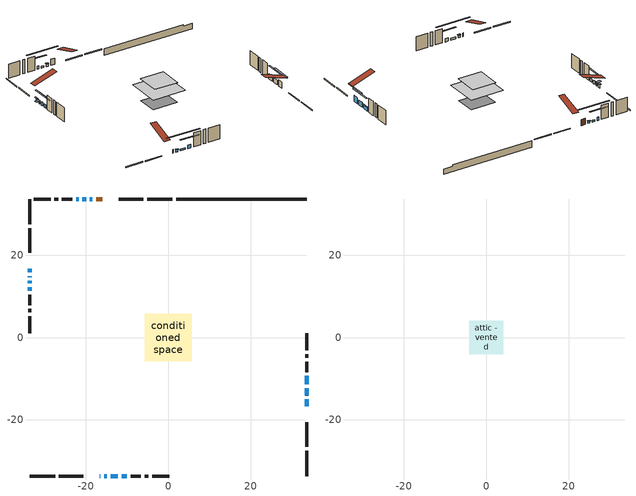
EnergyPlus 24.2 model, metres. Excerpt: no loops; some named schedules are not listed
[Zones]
conditioned space
 floor outside (Floor1 construction): -1.76,-1.76 -1.76,1.76 1.76,1.76 1.76,-1.76 z0.46
 floor adiabatic (AdiabaticFloorConstruction): -5.76,-5.76 -5.76,5.76 5.76,5.76 5.76,-5.76 z2.9
 floor foundation (Slab1 construction): -4.42,-3.5 -4.42,3.5 4.42,3.5 4.42,-3.5 z-1.83
 wall outside (RimJoist1 construction): 1,33.63 -5.14,33.63 / -33.63,-33.63 -27.49,-33.63 / -33.63,33.63 -33.63,27.49 / 33.63,-33.63 33.63,-27.49 z0.46:0.76
 wall outside (RimJoist2 construction): -6.07,33.63 -12.01,33.63 / -26.56,-33.63 -20.62,-33.63 / -33.63,26.56 -33.63,20.62 / 33.63,-26.56 33.63,-20.62 z0.46:0.76
 wall outside (AdiabaticWallConstruction 1): -15.97,33.63 -17.48,33.63 z0.46:2.49
 wall outside (AdiabaticWallConstruction): -16.66,-33.63 -16.46,-33.63 / -33.63,16.66 -33.63,15.8 / -33.63,13.74 -33.63,13.13 / -33.63,12.2 -33.63,11.33 z0.46:1.68; -18.41,33.63 -19.02,33.63 z0.46:1.22; -15.53,-33.63 -14.92,-33.63 z0.46:1.28; -33.63,14.87 -33.63,14.66 z0.46:1.38; -19.95,33.63 -20.84,33.63 / -13.99,-33.63 -12.21,-33.63 z0.46:1.07; 33.63,-16.66 33.63,-15.01 z0.46:2.54; 33.63,-14.08 33.63,-12.28 z0.46:2.09; -21.77,33.63 -22.38,33.63 z0.46:1.63; -11.28,-33.63 -10.08,-33.63 z0.46:1.53; 33.63,-11.35 33.63,-9.32 z0.46:1.73
 wall outside (Wall1 construction): -23.31,33.63 -25.83,33.63 / -9.16,-33.63 -6.63,-33.63 / -33.63,10.41 -33.63,7.88 / 33.63,-8.39 33.63,-5.86 z0.46:5.34
 wall outside (Wall2 construction): -26.76,33.63 -27.64,33.63 / -5.7,-33.63 -4.82,-33.63 / -33.63,6.95 -33.63,6.08 / 33.63,-4.93 33.63,-4.06 z0.46:5.34
 wall outside (Wall3 construction): -28.57,33.63 -32.7,33.63 / -3.9,-33.63 0.23,-33.63 / -33.63,5.15 -33.63,1.02 / 33.63,-3.13 33.63,1 z0.46:5.34
 wall foundation (FoundationWall1 construction): 1.93,33.63,-1.83 1.93,33.63,0.46 30.46,33.63,0.46 30.46,33.63,-0.05 33.63,33.63,-0.05 33.63,33.63,-1.83
 window (WindowConstruction 11): -16.66,-33.63 -16.46,-33.63 z0.46:1.68
 window (WindowConstruction 7): -18.41,33.63 -19.02,33.63 z0.46:1.22
 window (WindowConstruction 8): -15.53,-33.63 -14.92,-33.63 z0.46:1.27
 window (WindowConstruction 9): -33.63,16.66 -33.63,15.8 z0.46:1.68
 window (WindowConstruction 10): -33.63,14.87 -33.63,14.67 z0.46:1.37
 window (WindowConstruction 12): -19.95,33.63 -20.84,33.63 z0.46:1.07
 window (WindowConstruction 13): -13.99,-33.63 -12.21,-33.63 z0.46:1.07
 window (WindowConstruction): 33.63,-16.66 33.63,-15.01 z0.46:2.54
 window (WindowConstruction 1): 33.63,-14.08 33.63,-12.28 z0.46:2.08
 window (WindowConstruction 2): -21.77,33.63 -22.38,33.63 z0.46:1.63
 window (WindowConstruction 3): -11.28,-33.63 -10.09,-33.63 z0.46:1.53
 window (WindowConstruction 4): -33.63,13.74 -33.63,13.13 z0.46:1.68
 window (WindowConstruction 5): -33.63,12.2 -33.63,11.34 z0.46:1.68
 window (WindowConstruction 6): 33.63,-11.35 33.63,-9.32 z0.46:1.73
 door (Door): -15.97,33.63 -17.48,33.63 z0.46:2.49
 ceiling adiabatic (AdiabaticFloorConstruction): 5.76,-5.76 5.76,5.76 -5.76,5.76 -5.76,-5.76 z2.9
attic - vented
 floor to conditioned space (Floor2 construction Reversed): -4.09,-4.09 -4.09,4.09 4.09,4.09 4.09,-4.09 z5.34
 roof outside (Roof1 construction): -15.04,33.63,5.34 -15.04,25.66,7.99 -12.94,25.66,7.99 -12.94,33.63,5.34; -17.59,-33.63,5.34 -17.59,-25.66,7.99 -19.69,-25.66,7.99 -19.69,-33.63,5.34; -33.63,17.59,5.34 -25.66,17.59,7.99 -25.66,19.69,7.99 -33.63,19.69,5.34; 33.63,-17.59,5.34 25.66,-17.59,7.99 25.66,-19.69,7.99 33.63,-19.69,5.34
shading: -19.22,33.63 -18.21,33.63 -18.21,34.04 -19.22,34.04 z1.42; -14.72,-33.63 -15.73,-33.63 -15.73,-34.04 -14.72,-34.04 z1.47; -33.63,15.6 -33.63,16.86 -34.04,16.86 -34.04,15.6 z1.88; -33.63,14.37 -33.63,15.17 -35.15,15.17 -35.15,14.37 z1.67; -26.07,33.63 -14.72,33.63 -14.72,34.04 -26.07,34.04 z6.3; -6.98,-33.63 -19.22,-33.63 -19.22,-34.04 -6.98,-34.04 z6.3; 33.63,-12.22 33.63,-19.45 34.04,-19.45 34.04,-12.22 z5.33; 33.63,-9.49 33.63,-16.87 34.04,-16.87 34.04,-9.49 z4.87; -25.17,33.63 -18.98,33.63 -18.98,34.04 -25.17,34.04 z4.42; -7.3,-33.63 -14.07,-33.63 -14.07,-34.04 -7.3,-34.04 z4.32; -33.63,10.34 -33.63,16.53 -34.04,16.53 -34.04,10.34 z4.47; -33.63,8.55 -33.63,14.99 -34.04,14.99 -34.04,8.55 z4.47; 33.63,-9.12 33.63,-11.55 34.04,-11.55 34.04,-9.12 z1.93
[Building]
Building 1: Terrain=Suburbs
[Site:Location]
London AP_ON: Latitude {deg}=43.03; Longitude {deg}=-81.15; Time Zone {hr}=-5; Elevation {m}=278; Keep Site Location Information=Yes
[Site:GroundTemperature:Shallow]
3.98693, 1.93205, 1.76749, 2.74264, 6.6573, 10.5537, 13.9317, 16.0716, 16.2534, 14.513, 11.2211, 7.44421
[Site:WaterMainsTemperature]
Calculation Method=Schedule; Temperature Schedule=mains temperature schedule
[Material] Roughness=Rough; Thermal Absorptance=0.9
Name | Thickness {m} | Conductivity {W/m-K} | Density {kg/m3} | Specific Heat {J/kg-K} | Solar Absorptance | Visible Absorptance
asphalt or fiberglass shingles | 0.00635 | 0.162714 | 1121.4 | 1465.45 | 0.4 | 0.4
ceiling loosefill ins | 0.254 | 0.0480833 | 16.02 | 1046.75 | 0.7 | 0.7
ceiling stud and cavity | 0.1397 | 0.125732 | 65.682 | 1177.47 | 0.7 | 0.7
concrete 4.0 in. | 0.1016 | 1.803125 | 2242.8 | 837.4 | 0.7 | 0.7
concrete 8.0 in. | 0.2032 | 1.803125 | 2242.8 | 837.4 | 0.7 | 0.7
door material | 0.04445 | 0.053851 | 512.64 | 1214.23 | 0.7 | 0.7
exterior vertical ins | 0.0368971 | 0.029427 | 32.04 | 1214.23 | 0.7 | 0.7
floor covering | 0.0127 | 0.0433444 | 54.468 | 1339.84 | 0.6 | 0.6
floor rigid ins; rim joist rigid ins; wall rigid ins | 0.051816 | 0.029427 | 32.04 | 1214.23 | 0.7 | 0.7
floor rigid ins 1; wall rigid ins 1 | 0.512978 | 0.029427 | 32.04 | 1214.23 | 0.7 | 0.7
floor stud and cavity | 0.1397 | 0.0992715 | 92.3553 | 1139.71 | 0.7 | 0.7
floor stud and cavity 1 | 0.1397 | 1.75129 | 37.0049 | 1207.88 | 0.7 | 0.7
furniture material conditioned space 1 | 0.1524 | 0.115458 | 640.8 | 1214.23 | 0.6 | 0.6
gypsum board | 0.0127 | 0.160291 | 801 | 837.4 | 0.6 | 0.6
gypsum board 1 | 0.0127 | 0.160291 | 801 | 837.4 | 0.7 | 0.7
osb sheathing 0.5 in. | 0.0127 | 0.115458 | 512.64 | 1214.23 | 0.7 | 0.7
osb sheathing 0.75 in. | 0.01905 | 0.115458 | 512.64 | 1214.23 | 0.7 | 0.7
osb sheathing 2.0 in. | 0.0508 | 0.115458 | 512.64 | 1214.23 | 0.7 | 0.7
rim joist stud and cavity | 0.0508 | 0.0406006 | 125.044 | 1163.47 | 0.6 | 0.6
rim joist stud and cavity 1 | 0.0508 | 0.308293 | 125.044 | 1163.47 | 0.6 | 0.6
slab rigid ins | 0.00362764 | 0.029427 | 32.04 | 1214.23 | 0.7 | 0.7
wall stud and cavity | 0.1397 | 0.167382 | 139.0536 | 1170.24 | 0.7 | 0.7
wall stud and cavity 1 | 0.1397 | 0.413238 | 139.0536 | 1170.24 | 0.7 | 0.7
wall stud and cavity 2 | 0.1397 | 0.217369 | 139.0536 | 1170.24 | 0.7 | 0.7
wall stud and cavity 3 | 0.0889 | 0.380278 | 52.3479 | 1209.89 | 0.7 | 0.7
wall stud and cavity 4 | 0.0889 | 0.391764 | 83.0341 | 1211.67 | 0.7 | 0.7
wood siding | 0.0254 | 0.102417 | 544.68 | 1172.36 | 0.4 | 0.4
wood siding 1; wood siding 2; wood siding 3 | 0.0254 | 0.102417 | 544.68 | 1172.36 | 0.7 | 0.7
[WindowMaterial:SimpleGlazingSystem]
Name | U-Factor {W/m2-K} | Solar Heat Gain Coefficient
WindowMaterial | 2.97981 | 0.59
WindowMaterial 1 | 1.33319 | 0.58
WindowMaterial 10 | 2.67661 | 0.51
WindowMaterial 11 | 1.49502 | 0.51
WindowMaterial 2 | 1.47117 | 0.52
WindowMaterial 3 | 1.39736 | 0.55
WindowMaterial 4 | 1.46833 | 0.52
WindowMaterial 5 | 1.41836 | 0.54
WindowMaterial 6 | 1.396788 | 0.55
WindowMaterial 7 | 1.51148 | 0.5
WindowMaterial 8 | 1.5041 | 0.5
WindowMaterial 9 | 3.13539 | 0.43
[Construction]
AdiabaticFloorConstruction: floor stud and cavity 1, floor rigid ins 1, osb sheathing 0.75 in., floor covering
AdiabaticWallConstruction: wood siding 2, wall rigid ins 1, wall stud and cavity 3, gypsum board
AdiabaticWallConstruction 1: wood siding 3, wall rigid ins 1, wall stud and cavity 3, gypsum board
Door: door material
Floor1 construction: floor stud and cavity, floor rigid ins, osb sheathing 0.75 in., floor covering
Floor2 construction Reversed: gypsum board, ceiling stud and cavity, ceiling loosefill ins
FoundationWall1 construction: concrete 8.0 in., gypsum board 1
furniture construction conditioned space 1: furniture material conditioned space 1
PartitionWallConstruction: gypsum board, wall stud and cavity 4, gypsum board
RimJoist1 construction: wood siding 1, rim joist rigid ins, osb sheathing 2.0 in., rim joist stud and cavity
RimJoist2 construction: wood siding 1, rim joist rigid ins, osb sheathing 2.0 in., rim joist stud and cavity 1
Roof1 construction: asphalt or fiberglass shingles
Slab1 construction: slab rigid ins, concrete 4.0 in.
Wall1 construction: wood siding, wall rigid ins, osb sheathing 0.5 in., wall stud and cavity, gypsum board
Wall2 construction: wood siding, wall rigid ins, osb sheathing 0.5 in., wall stud and cavity 1, gypsum board
Wall3 construction: wood siding, wall rigid ins, osb sheathing 0.5 in., wall stud and cavity 2, gypsum board
WindowConstruction: WindowMaterial
WindowConstruction 1: WindowMaterial 1
WindowConstruction 10: WindowMaterial 9
WindowConstruction 11: WindowMaterial 10
WindowConstruction 12; WindowConstruction 13: WindowMaterial 11
WindowConstruction 2: WindowMaterial 2
WindowConstruction 3: WindowMaterial 3
WindowConstruction 4: WindowMaterial 4
WindowConstruction 5; WindowConstruction 9: WindowMaterial 5
WindowConstruction 6: WindowMaterial 6
WindowConstruction 7: WindowMaterial 7
WindowConstruction 8: WindowMaterial 8
[Zone] Multiplier=1; Part of Total Floor Area=Yes
Name | Volume {m3}
attic - vented | 28.833
conditioned space | 505.4
[Space]
Name | Zone | Volume {m3}
attic - vented 1 | attic - vented | 28.833
conditioned space 1 | conditioned space | 505.4
[ZoneInfiltration:EffectiveLeakageArea]
infil attic - vented 1: Zone or Space=attic - vented 1; Schedule=Always On Discrete; Effective Air Leakage Area {cm2}=2918.84; Stack Coefficient=0.000184647; Wind Coefficient=9.18104e-06
[ZoneMixing]
whole house fan mix: Zone or Space=attic - vented; Schedule=Always On Continuous; Design Flow Rate Calculation Method=Flow/Zone; Design Flow Rate {m3/s}=0; Source Zone or Space=conditioned space
[SurfaceProperty:ExposedFoundationPerimeter]
Slab1: Exposed Perimeter Calculation Method=TotalExposedPerimeter; Total Exposed Perimeter {m}=31.699
[InternalMass] Zone or ZoneList=conditioned space; Space or SpaceList=conditioned space 1
Name | Construction | Surface Area {m2}
furniture mass conditioned space 1 | furniture construction conditioned space 1 | 82.8878
partition wall mass | PartitionWallConstruction | 207.219
[Lights]
interior lighting: Zone or ZoneList or Space or SpaceList=conditioned space 1; Schedule=interior lighting schedule; Design Level Calculation Method=LightingLevel; Lighting Level {W}=343.2; Return Air Fraction=0; Fraction Radiant=0.6; Fraction Visible=0.2; Fraction Replaceable=1
[People]
occupants: Zone or ZoneList or Space or SpaceList=conditioned space 1; Number of People Schedule=occupants schedule; Number of People Calculation Method=People; Number of People=3; Fraction Radiant=0.314171; Sensible Heat Fraction=0.56303; Activity Level Schedule=occupants activity schedule; Carbon Dioxide Generation Rate {m3/s-W}=0; Enable ASHRAE 55 Comfort Warnings=No; Mean Radiant Temperature Calculation Type=EnclosureAveraged
[ElectricEquipment] Zone or ZoneList or Space or SpaceList=conditioned space 1; Design Level Calculation Method=EquipmentLevel
Name | Schedule | Design Level {W} | Fraction Latent | Fraction Radiant | Fraction Lost
clothes dryer | clothes dryer schedule | 140.772 | 0.015 | 0.081 | 0.85
clothes washer | clothes washer schedule | 32.1985 | 0.03 | 0.162 | 0.7
cooking range | cooking range schedule | 215.147 | 0.08 | 0.432 | 0.2
dishwasher | dishwasher schedule | 66.8632 | 0.3 | 0.18 | 0.4
fridge | fridge schedule | 72.9452 | 0 | 0.6 | 0
mech vent bath fan 0 | mech vent bath fan 0 schedule | 50.2 | 0 | 0 | 1
mech vent bath fan 1 | mech vent bath fan 1 schedule | 50.2 | 0 | 0 | 1
mech vent house fan | mech vent house fan schedule | 0 | 0 | 0 | 1
mech vent house fan cfis | mech vent house fan cfis schedule | 0 | 0 | 0 | 0
mech vent range fan 0 | mech vent range fan 0 schedule | 57 | 0 | 0 | 1
misc plug loads | misc plug loads schedule | 494.7 | 0.045 | 0.513 | 0.1
whole house fan | Always On Discrete | 0 | 0 | 0 | 1
[OtherEquipment] Zone or ZoneList or Space or SpaceList=conditioned space 1; Design Level Calculation Method=EquipmentLevel
Name | Fuel Type | Schedule | Design Level {W} | Fraction Latent | Fraction Radiant | Fraction Lost
clothes dryer 1 | Electricity | clothes dryer schedule | 0 | 0.015 | 0.081 | 0.85
cooking range 1 | Electricity | cooking range schedule | 0 | 0.08 | 0.432 | 0.2
general water use latent | None | general water use schedule | 62.594 | 1 | 0 | 0
general water use sensible | None | general water use schedule | -61.6891 | 0 | 0.6 | 0
mech vent house fan latent load | None | Always On Discrete | 0 | 1 | 0 | 0
mech vent house fan sensible load | None | Always On Discrete | 0 | 0 | 0 | 0
water heater energy adjustment1 | NaturalGas | Always On Discrete | 0.01 | 0 | 0 | 1
[ZoneInfiltration:DesignFlowRate] Zone or ZoneList or Space or SpaceList=conditioned space 1; Schedule=Always On Discrete; Design Flow Rate Calculation Method=Flow/Zone; Design Flow Rate {m3/s}=0
infil flow; natural vent flow; whole house fan flow
[AvailabilityManager:Scheduled]
central ac and furnace airloop Availability Manager: Schedule=Always On Discrete
[Foundation:Kiva]
Foundation Kiva 1: Initial Indoor Air Temperature {C}=18; Wall Height Above Grade {m}=0.460004; Wall Depth Below Slab {m}=0.2032; Custom Block Material Name 1=exterior vertical ins; Custom Block Depth 1 {m}=2.28999; Custom Block X Position 1 {m}=0.2159; Custom Block Z Position 1 {m}=0
[Foundation:Kiva:Settings]
Soil Conductivity {W/m-K}=0.849921; Soil Density {kg/m3}=1842.3; Soil Specific Heat {J/kg-K}=418.7; Ground Solar Absorptivity=0.9; Ground Thermal Absorptivity=0.9; Ground Surface Roughness {m}=0.03; Far-Field Width {m}=40; Deep-Ground Boundary Condition=ZeroFlux; Deep-Ground Depth {m}=40; Minimum Cell Dimension {m}=0.2; Maximum Cell Growth Coefficient=3; Simulation Timestep=Timestep
[Exterior:Lights]
exterior lighting: Schedule=exterior lighting schedule; Design Level {W}=75.6
[EnergyManagementSystem:GlobalVariable]
central_ac_and_furnace_airloop_Fan_RTF
infil_program_Qfan
infil_program_Qinf
natural_vent_program_Qnv
natural_vent_program_Qwhf
[EnergyManagementSystem:Sensor]
Name | Output:Variable or Output:Meter Index Key | Output:Variable or Output:Meter
airflow_gain | infil flow | Infiltration Sensible Heat Gain Energy
airflow_gain_1 | natural vent flow | Infiltration Sensible Heat Gain Energy
airflow_gain_2 | whole house fan flow | Infiltration Sensible Heat Gain Energy
airflow_loss | infil flow | Infiltration Sensible Heat Loss Energy
airflow_loss_1 | natural vent flow | Infiltration Sensible Heat Loss Energy
airflow_loss_2 | whole house fan flow | Infiltration Sensible Heat Loss Energy
clg_load_cond |  | Cooling:EnergyTransfer:Zone:CONDITIONED SPACE
clg_sp_s; clg_sp_s_1 | cooling setpoint | Schedule Value
clothes_dryer_exhaust_0_sch_s | clothes dryer exhaust 0 schedule | Schedule Value
cool_season | cooling season schedule | Schedule Value
htg_load_cond |  | Heating:EnergyTransfer:Zone:CONDITIONED SPACE
htg_sp_s; htg_sp_s_1 | heating setpoint | Schedule Value
ig_ee_conv | clothes dryer | Electric Equipment Convective Heating Energy
ig_ee_conv_2 | cooking range | Electric Equipment Convective Heating Energy
ig_ee_conv_4 | fridge | Electric Equipment Convective Heating Energy
ig_ee_conv_5 | misc plug loads | Electric Equipment Convective Heating Energy
ig_ee_conv_6 | whole house fan | Electric Equipment Convective Heating Energy
ig_ee_rad | clothes dryer | Electric Equipment Radiant Heating Energy
ig_ee_rad_2 | cooking range | Electric Equipment Radiant Heating Energy
ig_ee_rad_4 | fridge | Electric Equipment Radiant Heating Energy
ig_ee_rad_5 | misc plug loads | Electric Equipment Radiant Heating Energy
ig_ee_rad_6 | whole house fan | Electric Equipment Radiant Heating Energy
ig_lgt_conv | interior lighting | Lights Convective Heating Energy
ig_lgt_rad | interior lighting | Lights Radiant Heating Energy
ig_lgt_vis | interior lighting | Lights Visible Radiation Heating Energy
ig_oe_conv | clothes dryer 1 | Other Equipment Convective Heating Energy
ig_oe_conv_1 | cooking range 1 | Other Equipment Convective Heating Energy
ig_oe_conv_2 | general water use latent | Other Equipment Convective Heating Energy
ig_oe_conv_3 | general water use sensible | Other Equipment Convective Heating Energy
ig_oe_conv_4 | water heater energy adjustment1 | Other Equipment Convective Heating Energy
ig_oe_rad | clothes dryer 1 | Other Equipment Radiant Heating Energy
ig_oe_rad_1 | cooking range 1 | Other Equipment Radiant Heating Energy
ig_oe_rad_2 | general water use latent | Other Equipment Radiant Heating Energy
ig_oe_rad_3 | general water use sensible | Other Equipment Radiant Heating Energy
ig_oe_rad_4 | water heater energy adjustment1 | Other Equipment Radiant Heating Energy
ig_ppl_conv | occupants | People Convective Heating Energy
ig_ppl_rad | occupants | People Radiant Heating Energy
im_conv | furniture mass conditioned space 1 | Surface Inside Face Convection Heat Gain Energy
im_conv_1 | partition wall mass | Surface Inside Face Convection Heat Gain Energy
im_ig | furniture mass conditioned space 1 | Surface Inside Face Internal Gains Radiation Heat Gain Energy
im_ig_1 | partition wall mass | Surface Inside Face Internal Gains Radiation Heat Gain Energy
im_lgt | furniture mass conditioned space 1 | Surface Inside Face Lights Radiation Heat Gain Energy
im_lgt_1 | partition wall mass | Surface Inside Face Lights Radiation Heat Gain Energy
im_sol | furniture mass conditioned space 1 | Surface Inside Face Solar Radiation Heat Gain Energy
im_sol_1 | partition wall mass | Surface Inside Face Solar Radiation Heat Gain Energy
im_surf | furniture mass conditioned space 1 | Surface Inside Face Net Surface Thermal Radiation Heat Gain Energy
im_surf_1 | partition wall mass | Surface Inside Face Net Surface Thermal Radiation Heat Gain Energy
mech_vent_bath_fan_0_sch_s | mech vent bath fan 0 schedule | Schedule Value
mech_vent_bath_fan_1_sch_s | mech vent bath fan 1 schedule | Schedule Value
mech_vent_range_fan_0_sch_s | mech vent range fan 0 schedule | Schedule Value
mv_conv | mech vent bath fan 0 | Electric Equipment Convective Heating Energy
mv_conv_1 | mech vent bath fan 1 | Electric Equipment Convective Heating Energy
mv_conv_2 | mech vent house fan | Electric Equipment Convective Heating Energy
mv_conv_3 | mech vent house fan cfis | Electric Equipment Convective Heating Energy
mv_conv_4 | mech vent range fan 0 | Electric Equipment Convective Heating Energy
mv_conv_5 | mech vent house fan latent load | Other Equipment Convective Heating Energy
mv_conv_6 | mech vent house fan sensible load | Other Equipment Convective Heating Energy
mv_rad | mech vent bath fan 0 | Electric Equipment Radiant Heating Energy
mv_rad_1 | mech vent bath fan 1 | Electric Equipment Radiant Heating Energy
mv_rad_2 | mech vent house fan | Electric Equipment Radiant Heating Energy
mv_rad_3 | mech vent house fan cfis | Electric Equipment Radiant Heating Energy
mv_rad_4 | mech vent range fan 0 | Electric Equipment Radiant Heating Energy
mv_rad_5 | mech vent house fan latent load | Other Equipment Radiant Heating Energy
mv_rad_6 | mech vent house fan sensible load | Other Equipment Radiant Heating Energy
natural_vent_s | natural vent schedule | Schedule Value
out_pb_s |  | Site Outdoor Air Barometric Pressure
out_wt_s |  | Site Outdoor Air Humidity Ratio
site_vw_s |  | Site Wind Speed
ss_back_out | Window1 | Surface Window Shortwave from Zone Back Out Window Heat Transfer Rate
ss_back_out_1 | Window10 | Surface Window Shortwave from Zone Back Out Window Heat Transfer Rate
ss_back_out_10 | Window5 | Surface Window Shortwave from Zone Back Out Window Heat Transfer Rate
ss_back_out_11 | Window6 | Surface Window Shortwave from Zone Back Out Window Heat Transfer Rate
ss_back_out_12 | Window7 | Surface Window Shortwave from Zone Back Out Window Heat Transfer Rate
ss_back_out_13 | Window8 | Surface Window Shortwave from Zone Back Out Window Heat Transfer Rate
ss_back_out_2 | Window11 | Surface Window Shortwave from Zone Back Out Window Heat Transfer Rate
ss_back_out_3 | Window12 | Surface Window Shortwave from Zone Back Out Window Heat Transfer Rate
ss_back_out_4 | Window13 | Surface Window Shortwave from Zone Back Out Window Heat Transfer Rate
ss_back_out_5 | Window14 | Surface Window Shortwave from Zone Back Out Window Heat Transfer Rate
ss_back_out_6 | Window15 | Surface Window Shortwave from Zone Back Out Window Heat Transfer Rate
ss_back_out_7 | Window2 | Surface Window Shortwave from Zone Back Out Window Heat Transfer Rate
ss_back_out_8 | Window3 | Surface Window Shortwave from Zone Back Out Window Heat Transfer Rate
ss_back_out_9 | Window4 | Surface Window Shortwave from Zone Back Out Window Heat Transfer Rate
ss_conv | Door1 | Surface Inside Face Convection Heat Gain Energy
ss_conv_1 | Window1 | Surface Inside Face Convection Heat Gain Energy
ss_conv_10 | Window4 | Surface Inside Face Convection Heat Gain Energy
ss_conv_11 | Window5 | Surface Inside Face Convection Heat Gain Energy
ss_conv_12 | Window6 | Surface Inside Face Convection Heat Gain Energy
ss_conv_13 | Window7 | Surface Inside Face Convection Heat Gain Energy
ss_conv_14 | Window8 | Surface Inside Face Convection Heat Gain Energy
ss_conv_2 | Window10 | Surface Inside Face Convection Heat Gain Energy
ss_conv_3 | Window11 | Surface Inside Face Convection Heat Gain Energy
ss_conv_4 | Window12 | Surface Inside Face Convection Heat Gain Energy
ss_conv_5 | Window13 | Surface Inside Face Convection Heat Gain Energy
ss_conv_6 | Window14 | Surface Inside Face Convection Heat Gain Energy
ss_conv_7 | Window15 | Surface Inside Face Convection Heat Gain Energy
ss_conv_8 | Window2 | Surface Inside Face Convection Heat Gain Energy
ss_conv_9 | Window3 | Surface Inside Face Convection Heat Gain Energy
ss_ig | Door1 | Surface Inside Face Internal Gains Radiation Heat Gain Energy
ss_ig_1 | Window1 | Surface Inside Face Internal Gains Radiation Heat Gain Energy
ss_ig_10 | Window4 | Surface Inside Face Internal Gains Radiation Heat Gain Energy
ss_ig_11 | Window5 | Surface Inside Face Internal Gains Radiation Heat Gain Energy
ss_ig_12 | Window6 | Surface Inside Face Internal Gains Radiation Heat Gain Energy
ss_ig_13 | Window7 | Surface Inside Face Internal Gains Radiation Heat Gain Energy
ss_ig_14 | Window8 | Surface Inside Face Internal Gains Radiation Heat Gain Energy
ss_ig_2 | Window10 | Surface Inside Face Internal Gains Radiation Heat Gain Energy
ss_ig_3 | Window11 | Surface Inside Face Internal Gains Radiation Heat Gain Energy
ss_ig_4 | Window12 | Surface Inside Face Internal Gains Radiation Heat Gain Energy
ss_ig_5 | Window13 | Surface Inside Face Internal Gains Radiation Heat Gain Energy
ss_ig_6 | Window14 | Surface Inside Face Internal Gains Radiation Heat Gain Energy
ss_ig_7 | Window15 | Surface Inside Face Internal Gains Radiation Heat Gain Energy
ss_ig_8 | Window2 | Surface Inside Face Internal Gains Radiation Heat Gain Energy
ss_ig_9 | Window3 | Surface Inside Face Internal Gains Radiation Heat Gain Energy
ss_lgt | Door1 | Surface Inside Face Lights Radiation Heat Gain Energy
ss_sol | Door1 | Surface Inside Face Solar Radiation Heat Gain Energy
ss_surf | Door1 | Surface Inside Face Net Surface Thermal Radiation Heat Gain Energy
ss_surf_1 | Window1 | Surface Inside Face Net Surface Thermal Radiation Heat Gain Energy
ss_surf_10 | Window4 | Surface Inside Face Net Surface Thermal Radiation Heat Gain Energy
ss_surf_11 | Window5 | Surface Inside Face Net Surface Thermal Radiation Heat Gain Energy
ss_surf_12 | Window6 | Surface Inside Face Net Surface Thermal Radiation Heat Gain Energy
ss_surf_13 | Window7 | Surface Inside Face Net Surface Thermal Radiation Heat Gain Energy
ss_surf_14 | Window8 | Surface Inside Face Net Surface Thermal Radiation Heat Gain Energy
ss_surf_2 | Window10 | Surface Inside Face Net Surface Thermal Radiation Heat Gain Energy
ss_surf_3 | Window11 | Surface Inside Face Net Surface Thermal Radiation Heat Gain Energy
ss_surf_4 | Window12 | Surface Inside Face Net Surface Thermal Radiation Heat Gain Energy
ss_surf_5 | Window13 | Surface Inside Face Net Surface Thermal Radiation Heat Gain Energy
ss_surf_6 | Window14 | Surface Inside Face Net Surface Thermal Radiation Heat Gain Energy
ss_surf_7 | Window15 | Surface Inside Face Net Surface Thermal Radiation Heat Gain Energy
ss_surf_8 | Window2 | Surface Inside Face Net Surface Thermal Radiation Heat Gain Energy
ss_surf_9 | Window3 | Surface Inside Face Net Surface Thermal Radiation Heat Gain Energy
ss_trans_in | Window1 | Surface Window Transmitted Solar Radiation Rate
ss_trans_in_1 | Window10 | Surface Window Transmitted Solar Radiation Rate
ss_trans_in_10 | Window5 | Surface Window Transmitted Solar Radiation Rate
ss_trans_in_11 | Window6 | Surface Window Transmitted Solar Radiation Rate
ss_trans_in_12 | Window7 | Surface Window Transmitted Solar Radiation Rate
ss_trans_in_13 | Window8 | Surface Window Transmitted Solar Radiation Rate
ss_trans_in_2 | Window11 | Surface Window Transmitted Solar Radiation Rate
ss_trans_in_3 | Window12 | Surface Window Transmitted Solar Radiation Rate
